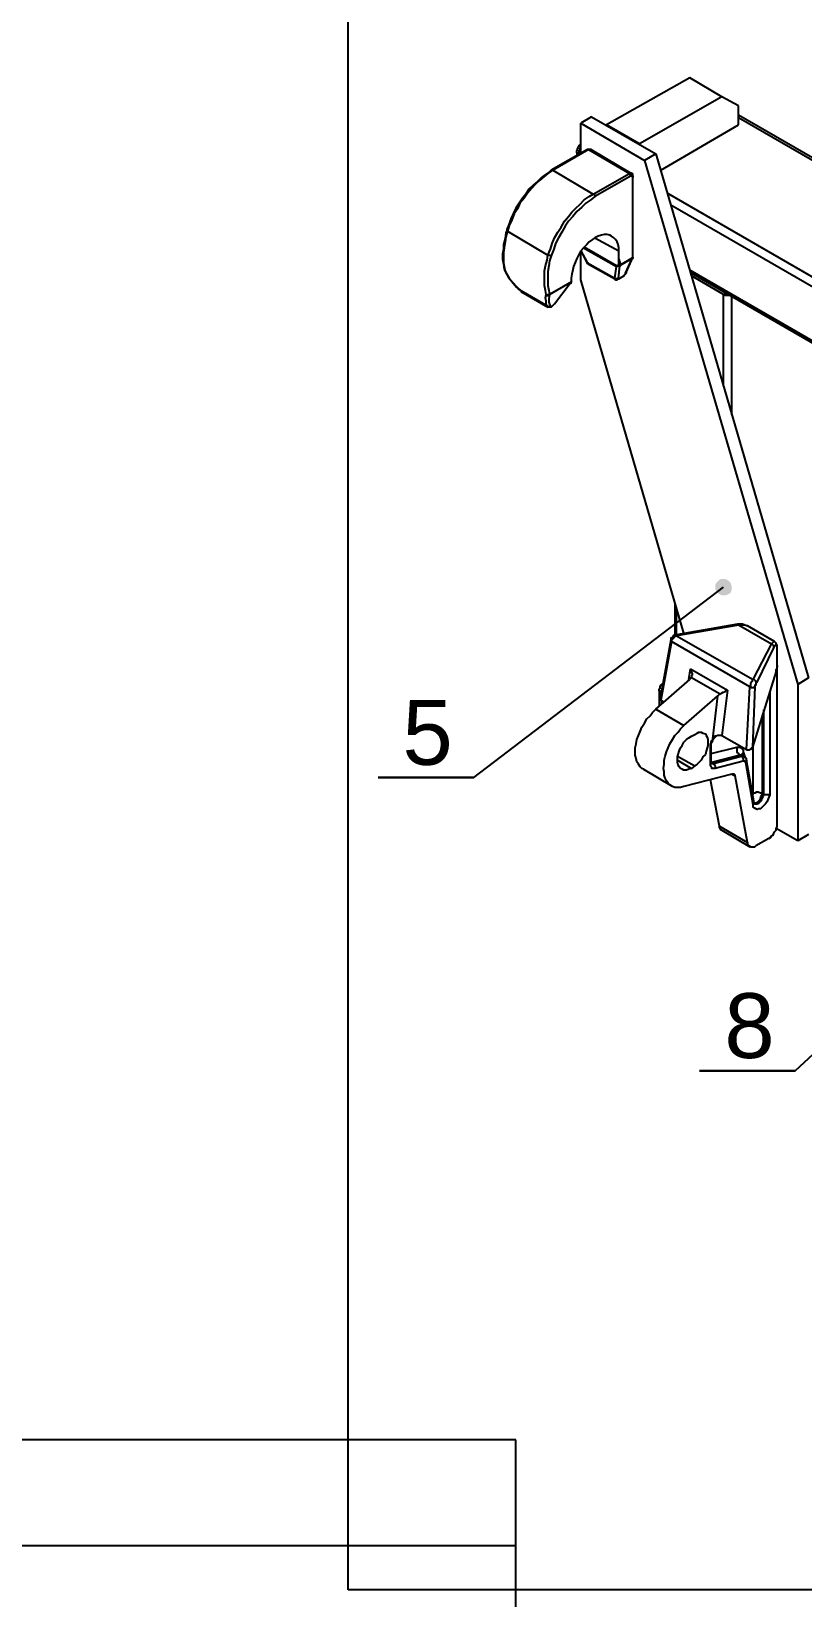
# Model space of a CAD drawing. Extents: x 3 to 294, y 5 to 205.
# Drawn here: x 156.3 to 189.3, y 43.9 to 110.9 of the extents above; entities that cross this region are included whole.
import ezdxf

# ---------------------------------------------------------------- set-up
doc = ezdxf.new("R2010")
doc.units = 0
doc.layers.get('0').update_dxf_attribs({"linetype": 'CONTINUOUS'})
picture_1 = doc.add_image_def('image2.jpg', size_in_pixel=(516, 497))

msp = doc.modelspace()

# ---------------------------------------------------------------- hatches: boundary and pattern name
h = msp.add_hatch(color=7)
h.paths.add_polyline_path([(213.289444, 92.956944), (213.36, 92.886389), (213.430556, 92.886389), (213.536389, 92.886389), (213.606944, 92.921667), (213.6775, 92.956944), (213.748056, 93.0275), (213.818611, 93.098056), (213.818611, 93.168611), (213.853889, 93.239167), (213.818611, 93.345), (213.783333, 93.415556), (213.748056, 93.486111), (213.6775, 93.556667), (213.606944, 93.591944), (213.501111, 93.591944), (213.430556, 93.591944), (213.36, 93.556667), (213.254167, 93.521389), (213.218889, 93.486111), (213.148333, 93.415556), (213.113056, 93.309722), (213.113056, 93.239167), (213.148333, 93.133333), (213.183611, 93.062778), (213.218889, 92.992222), (213.289444, 92.956944), (213.465833, 93.239167)])
h.paths.add_polyline_path([(225.707222, 81.562222), (225.777778, 81.526944), (225.848333, 81.491667), (225.954167, 81.456389), (226.024722, 81.491667), (226.130556, 81.526944), (226.201111, 81.562222), (226.236389, 81.632778), (226.271667, 81.703333), (226.306944, 81.773889), (226.306944, 81.879722), (226.306944, 81.950278), (226.271667, 82.020833), (226.201111, 82.091389), (226.130556, 82.161944), (226.06, 82.161944), (225.954167, 82.197222), (225.883611, 82.197222), (225.813056, 82.161944), (225.7425, 82.091389), (225.671944, 82.056111), (225.636667, 81.985556), (225.601389, 81.879722), (225.601389, 81.809167), (225.601389, 81.703333), (225.671944, 81.632778), (225.707222, 81.562222), (225.954167, 81.844444)])
h.paths.add_polyline_path([(233.115556, 79.621944), (233.150833, 79.551389), (233.221389, 79.516111), (233.291944, 79.480833), (233.397778, 79.445556), (233.468333, 79.480833), (233.574167, 79.480833), (233.644722, 79.551389), (233.68, 79.586667), (233.750556, 79.6925), (233.750556, 79.763056), (233.750556, 79.833611), (233.750556, 79.939444), (233.715278, 80.01), (233.644722, 80.080556), (233.574167, 80.115833), (233.503611, 80.151111), (233.433056, 80.186389), (233.327222, 80.151111), (233.256667, 80.151111), (233.186111, 80.080556), (233.115556, 80.045278), (233.080278, 79.939444), (233.045, 79.868889), (233.045, 79.798333), (233.080278, 79.6925), (233.115556, 79.621944), (233.397778, 79.798333)])
h.paths.add_polyline_path([(235.867222, 75.565), (235.867222, 75.494444), (235.9025, 75.388611), (235.937778, 75.318056), (236.008333, 75.282778), (236.078889, 75.212222), (236.184722, 75.212222), (236.255278, 75.212222), (236.325833, 75.2475), (236.431667, 75.282778), (236.466944, 75.318056), (236.5375, 75.388611), (236.572778, 75.494444), (236.572778, 75.565), (236.572778, 75.635556), (236.5375, 75.741389), (236.466944, 75.811944), (236.396389, 75.847222), (236.325833, 75.917778), (236.255278, 75.917778), (236.149444, 75.917778), (236.078889, 75.8825), (236.008333, 75.847222), (235.937778, 75.811944), (235.9025, 75.741389), (235.867222, 75.635556), (235.867222, 75.565), (236.22, 75.565)])
h.paths.add_polyline_path([(231.669167, 61.206944), (231.633889, 61.136389), (231.598611, 61.065833), (231.633889, 60.96), (231.633889, 60.889444), (231.704444, 60.818889), (231.739722, 60.748333), (231.845556, 60.713056), (231.916111, 60.677778), (231.986667, 60.677778), (232.0925, 60.713056), (232.163056, 60.748333), (232.233611, 60.783611), (232.268889, 60.854167), (232.304167, 60.924722), (232.339444, 61.030556), (232.339444, 61.101111), (232.304167, 61.206944), (232.233611, 61.2775), (232.198333, 61.312778), (232.127778, 61.383333), (232.021944, 61.383333), (231.951389, 61.383333), (231.845556, 61.383333), (231.775, 61.348056), (231.704444, 61.2775), (231.669167, 61.206944), (231.986667, 61.030556)])
h.paths.add_polyline_path([(225.671944, 61.841944), (225.601389, 61.806667), (225.530833, 61.771389), (225.460278, 61.736111), (225.389722, 61.665556), (225.354444, 61.559722), (225.354444, 61.489167), (225.354444, 61.418611), (225.389722, 61.312778), (225.425, 61.242222), (225.495556, 61.206944), (225.566111, 61.136389), (225.671944, 61.136389), (225.7425, 61.136389), (225.813056, 61.136389), (225.918889, 61.171667), (225.989444, 61.242222), (226.024722, 61.312778), (226.06, 61.383333), (226.06, 61.453889), (226.06, 61.559722), (226.024722, 61.630278), (225.989444, 61.700833), (225.918889, 61.771389), (225.848333, 61.806667), (225.777778, 61.841944), (225.671944, 61.841944), (225.707222, 61.489167)])
h.paths.add_polyline_path([(212.301667, 75.917778), (212.195833, 75.917778), (212.125278, 75.953056), (212.054722, 75.917778), (211.948889, 75.8825), (211.878333, 75.847222), (211.843056, 75.776667), (211.807778, 75.706111), (211.7725, 75.600278), (211.7725, 75.529722), (211.807778, 75.423889), (211.843056, 75.353333), (211.913611, 75.318056), (211.984167, 75.2475), (212.054722, 75.212222), (212.160556, 75.212222), (212.231111, 75.2475), (212.336944, 75.282778), (212.372222, 75.318056), (212.442778, 75.388611), (212.478056, 75.459167), (212.513333, 75.565), (212.478056, 75.635556), (212.478056, 75.706111), (212.442778, 75.811944), (212.372222, 75.847222), (212.301667, 75.917778), (212.125278, 75.565)])
h.paths.add_polyline_path([(186.160833, 87.347778), (186.090278, 87.418333), (186.019722, 87.453611), (185.949167, 87.488889), (185.843333, 87.488889), (185.772778, 87.488889), (185.702222, 87.453611), (185.631667, 87.383056), (185.561111, 87.3125), (185.525833, 87.241944), (185.525833, 87.171389), (185.525833, 87.065556), (185.561111, 86.995), (185.596389, 86.924444), (185.666944, 86.853889), (185.7375, 86.818611), (185.808056, 86.783333), (185.878611, 86.783333), (185.984444, 86.783333), (186.055, 86.818611), (186.125556, 86.853889), (186.196111, 86.924444), (186.231389, 87.030278), (186.231389, 87.100833), (186.231389, 87.171389), (186.196111, 87.277222), (186.160833, 87.347778), (185.878611, 87.136111)])
h.paths.add_polyline_path([(199.954444, 76.623333), (199.883889, 76.658611), (199.813333, 76.729167), (199.7075, 76.729167), (199.636944, 76.729167), (199.566389, 76.693889), (199.460556, 76.658611), (199.425278, 76.623333), (199.354722, 76.5175), (199.319444, 76.446944), (199.319444, 76.376389), (199.354722, 76.270556), (199.39, 76.2), (199.425278, 76.129444), (199.495833, 76.058889), (199.566389, 76.023611), (199.636944, 76.023611), (199.742778, 76.023611), (199.813333, 76.058889), (199.883889, 76.094167), (199.954444, 76.129444), (200.025, 76.2), (200.025, 76.305833), (200.060278, 76.376389), (200.025, 76.482222), (199.989722, 76.552778), (199.954444, 76.623333), (199.672222, 76.376389)])

# ---------------------------------------------------------------- linework, layer by layer
at = {"color": 7}
for points in [[(184.432222, 108.937778), (180.869167, 106.926944)], [(185.808056, 108.126389), (184.432222, 108.937778)], [(185.808056, 108.126389), (182.280278, 106.115556)], [(186.513611, 107.738333), (185.808056, 108.126389)], [(186.513611, 106.926944), (186.513611, 107.738333)], [(233.115556, 80.468611), (186.513611, 107.350278)], [(180.234167, 107.279722), (179.775556, 106.9975)], [(179.775556, 106.9975), (182.491944, 105.41)], [(179.775556, 105.692222), (179.775556, 106.9975)], [(180.234167, 107.279722), (182.985833, 105.692222)], [(182.280278, 106.115556), (180.869167, 106.926944)], [(180.869167, 106.926944), (180.869167, 106.891667)], [(183.1975, 104.986667), (186.513611, 106.926944)], [(186.513611, 107.244444), (233.045, 80.398056)], [(179.599167, 105.7275), (179.599167, 105.798056), (179.634444, 105.868611), (179.634444, 105.903889), (179.669722, 105.974444), (179.705, 106.045), (179.740278, 106.080278), (179.775556, 106.080278)], [(179.705, 105.762778), (179.705, 105.798056), (179.705, 105.833333), (179.740278, 105.868611), (179.740278, 105.939167), (179.775556, 105.974444)], [(182.280278, 106.115556), (182.280278, 106.080278)], [(180.057778, 105.868611), (178.505556, 104.986667)], [(180.093056, 105.868611), (178.576111, 104.986667)], [(179.599167, 105.7275), (179.599167, 105.586389)], [(179.705, 105.692222), (179.599167, 105.7275)], [(179.705, 105.656944), (179.705, 105.762778)], [(179.705, 105.762778), (179.775556, 105.7275)], [(180.198889, 105.868611), (180.163611, 105.868611), (180.093056, 105.868611), (180.057778, 105.868611)], [(180.057778, 105.868611), (180.093056, 105.868611)], [(180.093056, 105.868611), (181.856944, 104.845556)], [(180.198889, 105.868611), (180.163611, 105.868611), (180.128333, 105.868611), (180.093056, 105.868611)], [(181.9275, 104.845556), (180.198889, 105.868611)], [(182.985833, 105.692222), (182.491944, 105.41)], [(182.491944, 105.41), (189.053611, 82.973333)], [(182.985833, 105.692222), (189.512222, 83.255556)], [(178.505556, 104.986667), (178.435, 104.916111), (178.258611, 104.810278), (178.082222, 104.669167), (177.905833, 104.492778), (177.729444, 104.351667), (177.553056, 104.175278), (177.411944, 103.963611), (177.270833, 103.787222), (177.129722, 103.575556), (176.988611, 103.363889), (176.882778, 103.116944), (176.776944, 102.905278), (176.706389, 102.693611), (176.600556, 102.446667), (176.600556, 102.411389)], [(178.576111, 104.986667), (178.364444, 104.845556), (178.188056, 104.704444), (178.011667, 104.563333), (177.835278, 104.386944), (177.658889, 104.210556), (177.4825, 103.998889), (177.341389, 103.787222), (177.165, 103.575556), (177.059167, 103.328611), (176.918056, 103.116944), (176.812222, 102.87), (176.706389, 102.623056), (176.635833, 102.376111)], [(178.505556, 104.986667), (178.540833, 104.986667), (178.576111, 104.986667)], [(178.576111, 104.986667), (180.304722, 103.963611)], [(180.304722, 103.963611), (181.856944, 104.845556)], [(181.9275, 104.739722), (180.375278, 103.857778)], [(181.856944, 104.845556), (181.892222, 104.880833), (181.9275, 104.880833), (181.9275, 104.845556)], [(181.856944, 104.845556), (181.856944, 104.810278), (181.892222, 104.810278), (181.892222, 104.775), (181.892222, 104.739722), (181.9275, 104.739722)], [(181.998056, 104.739722), (181.998056, 104.775), (181.998056, 104.810278), (181.962778, 104.845556), (181.9275, 104.845556)], [(181.998056, 104.669167), (181.962778, 104.704444), (181.962778, 104.739722), (181.9275, 104.739722)], [(181.998056, 101.2825), (181.998056, 104.739722)], [(181.998056, 104.739722), (181.998056, 104.704444), (181.998056, 104.669167)], [(181.998056, 101.247222), (181.998056, 104.669167)], [(178.364444, 101.353056), (178.470278, 101.6), (178.540833, 101.846944), (178.646667, 102.093889), (178.787778, 102.340833), (178.928889, 102.5525), (179.07, 102.799444), (179.246389, 103.011111), (179.3875, 103.1875), (179.563889, 103.363889), (179.740278, 103.540278), (179.916667, 103.716667), (180.128333, 103.857778), (180.304722, 103.963611)], [(180.304722, 103.963611), (180.34, 103.963611), (180.34, 103.928333), (180.375278, 103.928333), (180.375278, 103.893056), (180.375278, 103.857778)], [(183.479722, 103.998889), (228.423611, 78.034444)], [(180.375278, 103.857778), (180.198889, 103.716667), (179.987222, 103.575556), (179.810833, 103.399167), (179.599167, 103.222778), (179.422778, 103.011111), (179.246389, 102.799444), (179.105278, 102.587778), (178.964167, 102.340833), (178.823056, 102.093889), (178.681944, 101.846944), (178.611389, 101.6), (178.505556, 101.317778)], [(183.620833, 103.505), (228.2825, 77.716944)], [(176.600556, 102.411389), (176.565278, 102.305556), (176.53, 102.058611), (176.459444, 101.811667), (176.459444, 101.6), (176.424167, 101.388333), (176.424167, 101.176667), (176.459444, 100.965), (176.494722, 100.753333), (176.53, 100.682778)], [(176.635833, 102.376111), (176.565278, 102.129167), (176.53, 101.9175), (176.494722, 101.670556), (176.459444, 101.458889), (176.459444, 101.247222), (176.459444, 101.035556), (176.494722, 100.859167), (176.53, 100.6475)], [(176.600556, 102.411389), (176.600556, 102.376111), (176.635833, 102.376111)], [(176.635833, 102.376111), (178.364444, 101.353056)], [(181.398333, 101.529444), (181.398333, 101.670556), (181.363056, 101.811667), (181.327778, 101.9175), (181.257222, 102.023333), (181.186667, 102.093889), (181.080833, 102.164444), (181.010278, 102.199722), (180.904444, 102.235), (180.763333, 102.235), (180.6575, 102.199722), (180.516389, 102.164444), (180.375278, 102.093889), (180.269444, 102.023333), (180.128333, 101.9175), (180.0225, 101.811667), (179.881389, 101.670556), (179.775556, 101.529444), (179.669722, 101.353056), (179.599167, 101.211944), (179.528611, 101.035556), (179.458056, 100.859167), (179.422778, 100.718056), (179.3875, 100.541667), (179.352222, 100.365278), (179.352222, 100.224167)], [(180.375278, 102.093889), (181.398333, 101.529444)], [(178.293889, 99.659722), (178.258611, 99.836111), (178.223333, 100.047778), (178.223333, 100.224167), (178.223333, 100.435833), (178.223333, 100.682778), (178.258611, 100.894444), (178.329167, 101.141389), (178.364444, 101.353056)], [(178.364444, 101.353056), (178.399722, 101.353056), (178.435, 101.353056), (178.470278, 101.317778), (178.505556, 101.317778)], [(178.505556, 101.317778), (178.435, 101.106111), (178.399722, 100.894444), (178.364444, 100.6475), (178.364444, 100.435833), (178.364444, 100.224167), (178.364444, 100.047778), (178.399722, 99.836111), (178.435, 99.659722)], [(179.775556, 101.529444), (180.0225, 101.070833)], [(179.775556, 101.529444), (180.0225, 101.035556)], [(179.775556, 100.294722), (179.775556, 101.494167)], [(179.881389, 101.670556), (181.2925, 100.859167)], [(179.916667, 101.705833), (181.327778, 100.894444)], [(181.398333, 101.176667), (181.398333, 101.529444)], [(181.998056, 101.247222), (181.998056, 101.2825)], [(181.998056, 101.247222), (181.998056, 101.2825)], [(176.53, 100.682778), (176.600556, 100.541667), (176.706389, 100.365278), (176.882778, 100.153611), (177.023889, 99.977222), (177.094444, 99.906667)], [(176.53, 100.682778), (176.53, 100.6475)], [(176.53, 100.682778), (176.53, 100.6475)], [(176.53, 100.6475), (176.671111, 100.400556), (176.8475, 100.188889), (177.023889, 100.0125), (177.200278, 99.836111)], [(180.0225, 101.070833), (180.057778, 101.035556), (180.093056, 100.965)], [(180.0225, 101.070833), (180.0225, 101.035556)], [(180.0225, 101.035556), (181.221944, 100.365278)], [(180.0225, 101.035556), (180.057778, 101.000278), (180.093056, 100.965)], [(180.093056, 100.965), (181.221944, 100.33)], [(181.221944, 100.365278), (181.2925, 100.859167)], [(181.2925, 100.859167), (181.327778, 100.859167), (181.327778, 100.894444)], [(181.327778, 100.894444), (181.363056, 100.894444)], [(181.363056, 100.894444), (181.363056, 100.929722), (181.398333, 100.965), (181.398333, 101.035556), (181.398333, 101.106111), (181.398333, 101.176667)], [(181.363056, 100.894444), (181.398333, 100.894444), (181.433611, 100.894444), (181.433611, 100.929722), (181.468889, 100.929722)], [(181.433611, 100.894444), (181.398333, 100.894444), (181.363056, 100.894444)], [(181.433611, 100.894444), (181.363056, 100.365278)], [(181.398333, 101.176667), (181.468889, 100.929722)], [(181.962778, 101.211944), (181.433611, 100.894444)], [(181.433611, 100.894444), (181.468889, 100.894444), (181.468889, 100.929722)], [(181.468889, 100.929722), (181.998056, 101.247222)], [(181.574722, 100.435833), (181.61, 100.471111), (181.645278, 100.506389), (181.680556, 100.541667), (181.715833, 100.612222)], [(181.680556, 100.576944), (181.962778, 101.211944)], [(181.715833, 100.612222), (181.715833, 100.576944), (181.680556, 100.576944)], [(181.715833, 100.612222), (181.998056, 101.247222)], [(181.962778, 101.211944), (181.998056, 101.211944), (181.998056, 101.247222)], [(181.998056, 101.247222), (181.998056, 101.211944), (181.962778, 101.211944)], [(184.432222, 100.718056), (226.906667, 76.2)], [(184.4675, 100.612222), (226.836111, 76.129444)], [(178.435, 99.659722), (179.3875, 100.224167)], [(179.352222, 100.188889), (178.435, 99.659722)], [(178.646667, 99.271667), (179.316944, 100.153611)], [(179.316944, 100.153611), (179.352222, 100.153611), (179.352222, 100.188889)], [(179.352222, 100.224167), (179.3875, 100.224167)], [(179.3875, 100.224167), (179.352222, 100.188889)], [(184.185278, 85.160556), (179.775556, 100.294722)], [(181.363056, 100.365278), (181.327778, 100.33), (181.2925, 100.33), (181.257222, 100.33), (181.221944, 100.365278)], [(181.221944, 100.33), (181.221944, 100.365278)], [(181.221944, 100.33), (181.257222, 100.294722), (181.2925, 100.294722), (181.327778, 100.294722), (181.363056, 100.33)], [(181.363056, 100.365278), (181.327778, 100.33), (181.363056, 100.33), (181.398333, 100.33)], [(181.363056, 100.33), (181.574722, 100.435833)], [(181.363056, 100.33), (181.398333, 100.33)], [(181.398333, 100.33), (181.61, 100.471111)], [(181.574722, 100.435833), (181.61, 100.471111)], [(181.61, 100.471111), (181.645278, 100.506389), (181.680556, 100.541667), (181.680556, 100.576944)], [(185.878611, 99.659722), (184.502778, 100.471111)], [(177.094444, 99.906667), (177.200278, 99.836111)], [(177.200278, 99.836111), (178.364444, 99.165833)], [(177.200278, 99.836111), (177.200278, 99.800833)], [(177.200278, 99.800833), (178.364444, 99.130556)], [(178.364444, 99.165833), (178.293889, 99.236389), (178.293889, 99.3775), (178.258611, 99.518611), (178.293889, 99.659722)], [(178.293889, 99.659722), (178.329167, 99.624444), (178.364444, 99.624444), (178.364444, 99.659722), (178.399722, 99.659722), (178.435, 99.659722)], [(178.293889, 99.659722), (178.293889, 99.624444), (178.329167, 99.624444), (178.364444, 99.624444), (178.399722, 99.624444), (178.435, 99.659722)], [(178.435, 99.659722), (178.399722, 99.483333), (178.399722, 99.342222), (178.435, 99.236389), (178.505556, 99.130556)], [(178.505556, 99.130556), (178.540833, 99.165833), (178.576111, 99.201111), (178.611389, 99.236389), (178.646667, 99.271667)], [(186.125556, 99.624444), (186.090278, 99.624444), (186.055, 99.624444), (186.019722, 99.624444), (185.949167, 99.624444), (185.913889, 99.659722), (185.878611, 99.659722)], [(185.878611, 95.743889), (185.878611, 99.659722)], [(186.231389, 94.509167), (186.231389, 99.589167)], [(178.505556, 99.130556), (178.470278, 99.130556), (178.399722, 99.130556), (178.364444, 99.130556), (178.364444, 99.165833)], [(175.189444, 78.986944), (185.878611, 87.136111)], [(183.797222, 86.465833), (183.797222, 85.09)], [(183.867778, 85.09), (183.867778, 86.183611)], [(186.478333, 85.548611), (183.867778, 85.09)], [(186.513611, 85.513333), (183.867778, 85.054722)], [(186.901667, 85.478056), (186.866389, 85.478056), (186.795833, 85.513333), (186.69, 85.548611), (186.584167, 85.548611), (186.478333, 85.548611)], [(186.478333, 85.548611), (186.513611, 85.548611), (186.513611, 85.513333)], [(187.924722, 84.701944), (186.513611, 85.513333)], [(186.901667, 85.478056), (186.795833, 85.513333), (186.725278, 85.513333), (186.619444, 85.513333), (186.513611, 85.513333)], [(188.065833, 84.807778), (186.901667, 85.478056)], [(183.620833, 84.878333), (183.162222, 82.373611)], [(183.656111, 84.807778), (183.1975, 82.303056)], [(183.867778, 85.09), (183.797222, 85.09), (183.726667, 85.054722), (183.691389, 84.984167), (183.620833, 84.948889), (183.620833, 84.878333)], [(183.620833, 84.878333), (183.620833, 84.843056), (183.620833, 84.807778), (183.656111, 84.807778)], [(183.867778, 85.054722), (183.8325, 85.054722), (183.797222, 85.019444), (183.761944, 84.984167), (183.726667, 84.948889), (183.691389, 84.913611), (183.656111, 84.878333), (183.656111, 84.843056), (183.656111, 84.807778)], [(187.0075, 82.8675), (183.656111, 84.807778)], [(183.867778, 85.09), (183.867778, 85.054722)], [(183.867778, 85.054722), (187.148611, 83.185)], [(187.148611, 83.185), (187.924722, 84.701944)], [(188.030556, 84.560833), (187.289722, 83.043889)], [(187.924722, 84.701944), (187.96, 84.737222), (187.995278, 84.7725), (188.030556, 84.807778), (188.065833, 84.807778)], [(188.030556, 84.560833), (188.030556, 84.596111), (188.030556, 84.631389), (187.995278, 84.666667), (187.96, 84.701944), (187.924722, 84.701944)], [(188.171667, 84.490278), (188.171667, 84.560833), (188.171667, 84.596111), (188.136389, 84.631389), (188.136389, 84.666667), (188.101111, 84.666667), (188.101111, 84.631389), (188.065833, 84.596111), (188.030556, 84.560833)], [(188.171667, 84.525556), (188.171667, 84.560833), (188.171667, 84.631389), (188.136389, 84.701944), (188.136389, 84.737222), (188.101111, 84.7725), (188.065833, 84.807778)], [(188.171667, 83.784722), (188.171667, 84.525556)], [(188.171667, 84.490278), (188.171667, 84.525556)], [(188.171667, 83.714167), (188.171667, 84.490278)], [(182.985833, 81.915), (184.432222, 83.185)], [(184.396944, 83.185), (184.4675, 83.643611)], [(184.502778, 83.255556), (184.4675, 83.255556), (184.4675, 83.220278), (184.432222, 83.185)], [(184.4675, 83.643611), (186.055, 82.726389)], [(184.4675, 83.643611), (184.502778, 83.573056), (184.502778, 83.5025), (184.538056, 83.431944), (184.538056, 83.361389), (184.502778, 83.326111), (184.502778, 83.255556)], [(185.7375, 82.55), (184.502778, 83.255556)], [(187.0075, 82.8675), (187.0075, 82.902778), (187.042778, 82.938056), (187.042778, 83.008611), (187.042778, 83.043889), (187.078056, 83.079167), (187.113333, 83.114444), (187.113333, 83.149722), (187.148611, 83.185)], [(188.136389, 83.537778), (187.113333, 80.292222)], [(187.289722, 83.043889), (187.254444, 83.079167), (187.254444, 83.114444), (187.219167, 83.149722), (187.183889, 83.185), (187.148611, 83.185)], [(188.136389, 83.537778), (188.136389, 83.608333), (188.171667, 83.643611), (188.171667, 83.714167)], [(188.171667, 83.784722), (188.171667, 83.714167)], [(188.171667, 76.870278), (188.171667, 83.749444)], [(189.512222, 83.255556), (189.053611, 82.973333)], [(183.126944, 82.691111), (183.126944, 82.761667), (183.162222, 82.796944), (183.162222, 82.8675), (183.1975, 82.938056), (183.232778, 82.973333), (183.268056, 83.008611)], [(183.126944, 82.691111), (183.126944, 82.056111)], [(183.1975, 82.655833), (183.126944, 82.691111)], [(185.631667, 82.479444), (185.666944, 82.514722), (185.702222, 82.55), (185.7375, 82.55)], [(186.055, 82.726389), (185.984444, 82.691111), (185.949167, 82.655833), (185.878611, 82.620556), (185.843333, 82.620556), (185.772778, 82.585278), (185.7375, 82.55)], [(186.055, 82.726389), (185.808056, 80.786111)], [(186.866389, 80.186389), (187.0075, 82.8675)], [(187.219167, 82.8675), (187.183889, 82.8675), (187.183889, 82.832222), (187.148611, 82.832222), (187.113333, 82.832222), (187.078056, 82.832222), (187.042778, 82.8675), (187.0075, 82.8675)], [(187.219167, 82.8675), (187.113333, 80.292222)], [(187.289722, 83.043889), (187.254444, 83.043889), (187.254444, 83.008611), (187.254444, 82.973333), (187.254444, 82.938056), (187.219167, 82.938056), (187.219167, 82.902778), (187.219167, 82.8675)], [(187.854167, 82.620556), (187.854167, 78.246111)], [(189.053611, 82.973333), (189.053611, 76.270556)], [(182.456667, 79.339722), (182.386111, 79.375), (182.315556, 79.445556), (182.245, 79.551389), (182.174444, 79.657222), (182.139167, 79.798333), (182.103889, 79.939444), (182.103889, 80.080556), (182.103889, 80.256944), (182.139167, 80.433333), (182.174444, 80.609722), (182.245, 80.786111), (182.315556, 80.9625), (182.386111, 81.138889), (182.491944, 81.315278), (182.597778, 81.491667), (182.738889, 81.632778), (182.844722, 81.773889), (182.985833, 81.915)], [(182.985833, 81.915), (184.185278, 81.209444)], [(183.1975, 82.303056), (183.162222, 82.303056), (183.162222, 82.338333), (183.162222, 82.373611)], [(183.1975, 82.303056), (183.338611, 82.197222)], [(183.232778, 82.126667), (183.232778, 82.267778)], [(184.185278, 81.209444), (185.631667, 82.479444)], [(185.42, 80.645), (185.631667, 82.479444)], [(187.607222, 78.246111), (187.607222, 81.879722)], [(184.185278, 78.598889), (184.044167, 78.563611), (183.938333, 78.563611), (183.797222, 78.563611), (183.691389, 78.598889), (183.585556, 78.669444), (183.515, 78.74), (183.444444, 78.845833), (183.373889, 78.951667), (183.338611, 79.092778), (183.338611, 79.233889), (183.303333, 79.375), (183.338611, 79.551389), (183.338611, 79.727778), (183.373889, 79.904167), (183.444444, 80.080556), (183.515, 80.256944), (183.585556, 80.433333), (183.691389, 80.609722), (183.797222, 80.786111), (183.938333, 80.927222), (184.044167, 81.068333), (184.185278, 81.209444)], [(187.536667, 81.668056), (187.536667, 78.316667)], [(184.502778, 79.375), (184.396944, 79.339722), (184.291111, 79.304444), (184.185278, 79.304444), (184.114722, 79.339722), (184.044167, 79.375), (183.973611, 79.445556), (183.938333, 79.516111), (183.903056, 79.621944), (183.903056, 79.727778), (183.903056, 79.868889), (183.938333, 79.974722), (183.973611, 80.115833), (184.044167, 80.256944), (184.114722, 80.362778), (184.185278, 80.503889), (184.291111, 80.609722), (184.396944, 80.680278), (184.502778, 80.750833)], [(184.502778, 80.750833), (184.643889, 80.821389)], [(184.643889, 80.821389), (184.749722, 80.891944), (184.820278, 80.927222), (184.926111, 80.927222), (184.996667, 80.891944), (185.1025, 80.856667), (185.137778, 80.786111), (185.173056, 80.715556), (185.208333, 80.609722), (185.208333, 80.503889), (185.208333, 80.362778), (185.173056, 80.256944), (185.137778, 80.115833), (185.1025, 79.974722), (184.996667, 79.868889), (184.926111, 79.727778), (184.820278, 79.621944), (184.749722, 79.551389), (184.643889, 79.480833)], [(185.314167, 80.292222), (185.314167, 80.362778), (185.314167, 80.398056), (185.349444, 80.468611), (185.349444, 80.503889), (185.384722, 80.574444), (185.42, 80.609722), (185.455278, 80.680278)], [(185.349444, 80.362778), (185.349444, 80.398056), (185.349444, 80.433333), (185.384722, 80.503889), (185.42, 80.574444), (185.455278, 80.645), (185.490556, 80.680278)], [(185.808056, 80.786111), (185.772778, 80.786111), (185.7375, 80.786111), (185.666944, 80.786111), (185.631667, 80.786111), (185.561111, 80.750833), (185.525833, 80.750833), (185.455278, 80.715556), (185.42, 80.645)], [(185.490556, 80.680278), (185.561111, 80.750833)], [(185.490556, 80.715556), (185.490556, 80.680278)], [(185.808056, 80.786111), (186.866389, 80.186389)], [(183.903056, 79.904167), (184.643889, 79.480833)], [(185.314167, 80.292222), (185.314167, 80.3275), (185.349444, 80.3275), (185.349444, 80.362778)], [(185.314167, 79.586667), (185.314167, 80.292222)], [(185.349444, 79.657222), (185.349444, 80.362778)], [(185.349444, 80.01), (186.443056, 80.292222)], [(186.584167, 79.939444), (185.384722, 79.621944)], [(185.455278, 79.586667), (186.654722, 79.904167)], [(186.443056, 80.292222), (186.478333, 80.292222), (186.548889, 80.292222), (186.584167, 80.292222), (186.619444, 80.256944), (186.69, 80.221667), (186.69, 80.186389), (186.725278, 80.151111), (186.725278, 80.080556)], [(186.443056, 80.292222), (186.443056, 80.256944), (186.443056, 80.186389), (186.443056, 80.151111), (186.443056, 80.080556), (186.478333, 80.045278), (186.513611, 80.01), (186.548889, 79.974722), (186.584167, 79.939444)], [(186.584167, 79.939444), (186.654722, 79.904167)], [(186.69, 79.939444), (186.654722, 79.939444), (186.619444, 79.939444), (186.584167, 79.939444)], [(186.725278, 80.080556), (186.725278, 80.045278), (186.69, 80.01), (186.654722, 79.974722), (186.654722, 79.939444)], [(186.69, 79.939444), (186.654722, 79.939444)], [(186.654722, 79.904167), (186.69, 79.868889), (186.69, 79.833611), (186.725278, 79.798333), (186.725278, 79.763056), (186.725278, 79.727778), (186.725278, 79.6925)], [(186.654722, 79.904167), (186.69, 79.904167), (186.725278, 79.904167), (186.760556, 79.904167)], [(186.760556, 79.904167), (186.69, 79.939444)], [(186.725278, 80.080556), (186.795833, 79.868889)], [(186.866389, 79.727778), (186.866389, 79.798333), (186.831111, 79.833611), (186.760556, 79.868889), (186.760556, 79.904167)], [(187.113333, 80.292222), (187.078056, 80.256944), (187.078056, 80.221667), (187.042778, 80.186389), (187.0075, 80.186389), (186.972222, 80.151111), (186.936944, 80.151111), (186.901667, 80.151111), (186.866389, 80.186389)], [(187.148611, 78.316667), (187.148611, 80.468611)], [(182.456667, 79.339722), (183.656111, 78.634167)], [(183.903056, 79.727778), (184.502778, 79.375)], [(184.643889, 79.480833), (184.502778, 79.375)], [(185.349444, 79.657222), (185.349444, 79.621944), (185.314167, 79.586667)], [(185.525833, 79.375), (185.490556, 79.375), (185.455278, 79.375), (185.384722, 79.375), (185.384722, 79.410278), (185.349444, 79.445556), (185.314167, 79.480833), (185.314167, 79.516111), (185.314167, 79.586667)], [(185.349444, 79.586667), (185.349444, 79.621944), (185.349444, 79.657222)], [(185.384722, 79.621944), (185.349444, 79.621944)], [(185.349444, 79.621944), (185.384722, 79.621944)], [(185.349444, 79.586667), (185.384722, 79.586667), (185.42, 79.586667), (185.455278, 79.586667)], [(185.384722, 79.621944), (185.455278, 79.586667)], [(185.455278, 79.586667), (185.455278, 79.551389), (185.490556, 79.551389), (185.490556, 79.516111), (185.525833, 79.480833), (185.525833, 79.445556), (185.525833, 79.410278), (185.525833, 79.375)], [(186.725278, 79.6925), (185.525833, 79.375)], [(186.831111, 79.621944), (186.831111, 79.657222), (186.795833, 79.657222), (186.795833, 79.6925), (186.760556, 79.6925), (186.725278, 79.6925)], [(186.866389, 79.727778), (186.866389, 79.6925), (186.866389, 79.657222), (186.831111, 79.657222), (186.831111, 79.621944)], [(187.148611, 77.822778), (186.831111, 79.621944)], [(187.183889, 77.893333), (186.866389, 79.727778)], [(171.097222, 78.986944), (175.189444, 78.986944)], [(175.189444, 78.986944), (171.097222, 78.986944)], [(171.097222, 78.986944), (175.189444, 78.986944)], [(175.189444, 78.986944), (171.097222, 78.986944)], [(171.097222, 78.986944), (175.189444, 78.986944)], [(175.189444, 78.986944), (171.097222, 78.986944)], [(186.231389, 79.128056), (184.185278, 78.598889)], [(185.702222, 76.905556), (185.314167, 78.881111)], [(186.3725, 79.0575), (186.3725, 79.092778), (186.337222, 79.092778), (186.337222, 79.128056), (186.301944, 79.128056), (186.266667, 79.128056), (186.231389, 79.128056)], [(186.231389, 79.128056), (186.3725, 79.0575)], [(186.901667, 76.2), (186.3725, 79.0575)], [(187.113333, 78.246111), (187.148611, 78.281389), (187.148611, 78.316667)], [(187.536667, 78.316667), (187.466111, 78.316667), (187.360278, 78.351944), (187.289722, 78.351944), (187.219167, 78.316667), (187.148611, 78.316667)], [(187.854167, 78.246111), (187.818889, 78.140278), (187.783611, 78.069722), (187.748333, 77.963889), (187.677778, 77.858056), (187.607222, 77.7875), (187.536667, 77.716944), (187.466111, 77.646389), (187.395556, 77.646389), (187.325, 77.611111), (187.254444, 77.646389), (187.183889, 77.681667), (187.148611, 77.716944), (187.148611, 77.822778)], [(187.183889, 77.893333), (187.183889, 77.858056), (187.148611, 77.822778)], [(187.536667, 78.316667), (187.501389, 78.210833), (187.466111, 78.140278), (187.430833, 78.034444), (187.360278, 77.963889), (187.325, 77.928611), (187.254444, 77.893333), (187.183889, 77.893333)], [(187.219167, 77.858056), (187.183889, 77.858056), (187.183889, 77.893333)], [(187.219167, 77.858056), (187.254444, 77.858056), (187.325, 77.858056), (187.395556, 77.893333), (187.430833, 77.928611), (187.501389, 77.999167), (187.536667, 78.105), (187.571944, 78.175556), (187.607222, 78.246111)], [(187.536667, 78.316667), (187.607222, 78.246111)], [(187.854167, 78.246111), (187.818889, 78.246111), (187.748333, 78.246111), (187.713056, 78.246111), (187.6425, 78.246111), (187.607222, 78.246111)], [(185.702222, 76.905556), (186.901667, 76.2)], [(185.808056, 76.729167), (185.772778, 76.729167), (185.7375, 76.799722), (185.702222, 76.835), (185.702222, 76.905556)], [(185.808056, 76.729167), (187.0075, 76.023611)], [(187.818889, 76.376389), (187.889444, 76.411667), (187.924722, 76.482222), (187.995278, 76.5175), (188.030556, 76.588056), (188.065833, 76.658611), (188.136389, 76.729167), (188.136389, 76.799722), (188.171667, 76.870278)], [(189.053611, 76.270556), (188.136389, 76.799722)], [(189.512222, 76.552778), (189.053611, 76.270556)], [(186.901667, 76.2), (186.901667, 76.129444), (186.936944, 76.094167), (186.972222, 76.058889), (187.042778, 76.023611), (187.078056, 76.023611), (187.148611, 76.023611), (187.219167, 76.023611), (187.254444, 76.058889)], [(187.818889, 76.376389), (187.254444, 76.058889)], [(188.947778, 66.428056), (199.672222, 76.376389)], [(184.855556, 66.428056), (188.947778, 66.428056)], [(188.947778, 66.428056), (184.855556, 66.428056)], [(184.855556, 66.428056), (188.947778, 66.428056)], [(188.947778, 66.428056), (184.855556, 66.428056)], [(184.855556, 66.428056), (188.947778, 66.428056)], [(188.947778, 66.428056), (184.855556, 66.428056)], [(176.988611, 50.623611), (4.974167, 50.623611)], [(176.988611, 5.221111), (176.988611, 50.623611)], [(4.974167, 46.108056), (176.988611, 46.108056)]]:
    msp.add_lwpolyline(points, dxfattribs=at)

# ---------------------------------------------------------------- texts
at = {"color": 7, "char_height": 2.77273, "attachment_point": 1}
for s, insert in [('{\\fArialUnicodeMS|b0|i0|c0;5}', (172.135316, 82.302691)), ('{\\fArialUnicodeMS|b0|i0|c0;8}', (185.913303, 69.750571))]:
    msp.add_mtext(s, dxfattribs=dict(at, insert=insert))

# ---------------------------------------------------------------- pictures from other files: only their frames are drawn
image = msp.add_image(picture_1, insert=(169.817869, 44.210531), size_in_units=(74.83032, 72.278213))
image.dxf.flags = 7

doc.saveas('drawing.dxf')
